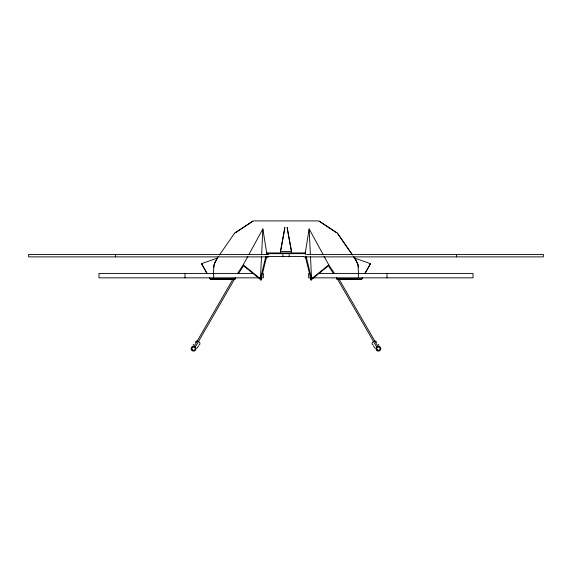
<?xml version="1.0" encoding="UTF-8"?>
<svg xmlns="http://www.w3.org/2000/svg" width="572" height="572" viewBox="0 0 572 572"><rect width="100%" height="100%" fill="white"/><g stroke="black" fill="none" stroke-linecap="round" stroke-linejoin="round"><path stroke-width="0.86" d="M284.792 227.656L284.677 229.172M213.349 273.831L213.978 264.95L217.224 258.144L201.501 263.678L206.878 273.416M266.709 256.242L260.925 280.073L260.424 278.807L261.511 256.549M261.597 254.769L262.855 228.943L248.777 254.719M260.925 280.073L260.424 278.807L243.229 264.872L247.919 256.285M213.656 267.195L214.729 262.691L218.218 256.714M305.72 254.669L305.305 252.938L309.145 228.943L323.223 254.719M284.563 229.837L280.444 252.231M358.873 278.807L358.751 279.436L361.647 279.436L362.498 277.963M260.424 278.807L265.858 256.392M266.28 254.669L266.695 252.938L262.855 228.943M305.291 256.242L311.075 280.073L311.576 278.807L310.489 256.549M311.075 280.073L311.576 278.807L328.771 264.872L324.081 256.285M209.638 277.763L210.532 279.308L210.231 278.807L234.077 278.807L234.606 279.515L235.442 277.971M194.23 346.232L233.204 278.728M195.452 346.775L235.099 278.099M362.362 277.763L361.468 279.308L361.769 278.807L337.923 278.807L337.173 279.179L337.394 279.515L337.916 278.807L337.308 279.336L358.301 279.265M364.822 273.509L370.499 263.678L354.776 258.144L353.789 256.721M365.05 273.538L370.499 263.678L369.955 264.614M234.606 279.515L234.827 279.179L234.084 278.807L234.692 279.336L235.621 277.913M237.452 273.673L243.229 264.872M238.431 273.645L243.572 265.816L260.939 279.887M219.355 255.119L234.634 233.126M193.043 345.345L193.815 344.287M196.932 348.198L198.634 345.881M234.591 233.183L252.745 221.221L254.175 220.906L317.825 220.906L319.219 221.192L337.33 233.069L352.481 255.126M304.676 253.689L305.305 252.938L266.695 252.938L267.324 253.689L304.683 253.639L305.305 252.938M337.923 278.807L337.308 279.336L336.379 277.913M311.061 279.887L328.428 265.816L333.569 273.645M265.351 258.401L268.282 256.413M235.907 232.404L252.781 221.192M268.718 254.476L28.6 254.476L28.6 256.885L268.718 256.885M306.592 254.476L543.4 254.476L543.4 256.885L306.592 256.885M268.368 256.563L303.632 256.563M253.124 273.416L98.977 273.416L98.97 277.842L259.652 277.842M318.876 273.416L473.023 273.416L473.03 277.842L312.348 277.842M260.975 277.842L263.37 277.842L263.37 273.416M311.025 277.842L308.63 277.842L308.63 273.416M212.627 279.179L234.827 279.179M337.173 279.179L359.373 279.179M213.699 279.265L234.727 279.265L234.077 278.807M319.219 221.192L336.079 232.404M303.718 256.413L306.649 258.401M266.695 252.938L267.317 253.639M378.185 344.287L378.957 345.345M373.366 345.881L375.068 348.198M337.366 233.126L352.295 254.576M355.584 259.316L354.776 258.144L357.886 264.443L358.651 273.831M353.489 256.585L356.013 260.26M328.771 264.872L334.548 273.673M355.191 258.773C352.831 254.783 359.159 264.822 358.344 267.195M202.045 264.614L201.501 263.678L207.178 273.509M338.796 278.728L377.785 346.267M336.901 278.099L376.641 346.925M209.488 277.935L210.353 279.436L213.249 279.436L213.127 278.807M336.558 277.971L337.394 279.515M306.142 256.392L311.576 278.807M287.208 227.484L291.556 252.231M287.366 229.408L291.556 251.537L280.444 251.537L284.792 227.513M287.323 229.179L287.208 227.499M309.145 228.943L310.403 254.769M456.477 254.476L456.477 256.885M387.001 273.416L387.001 277.842M358.379 273.416L358.379 277.842M289.175 254.476L289.175 256.885M282.925 254.476L282.925 256.885M213.621 273.416L213.621 277.842M184.999 273.416L184.999 277.842M115.422 254.476L115.422 256.885M374.345 341.091A2.41 1.709 -36.2 0 1 376.433 342.449M373.066 344.923A2.41 1.709 -36.2 0 1 372.107 343.207A2.41 1.709 -36.2 0 1 373.966 341.219M198.034 341.219A2.41 1.709 36.3 0 1 199.893 343.207A2.41 1.709 36.3 0 1 198.934 344.923M195.567 342.449A2.41 1.709 36.3 0 1 197.655 341.091M377.534 350.035A1.609 1.609 0 0 0 380.03 348.806A1.609 1.609 0 0 0 377.713 347.254A1.609 1.609 0 0 0 377.534 350.035M377.084 350.7A2.41 2.41 0 0 0 380.83 348.856A2.41 2.41 0 0 0 377.356 346.532A2.41 2.41 0 0 0 377.084 350.7M192.621 349.993A1.609 1.609 0 0 0 195.174 348.87A1.609 1.609 0 0 0 192.928 347.225A1.609 1.609 0 0 0 192.621 349.993M192.149 350.643A2.41 2.41 0 0 0 195.974 348.963A2.41 2.41 0 0 0 192.6 346.489A2.41 2.41 0 0 0 192.149 350.643"/></g></svg>
